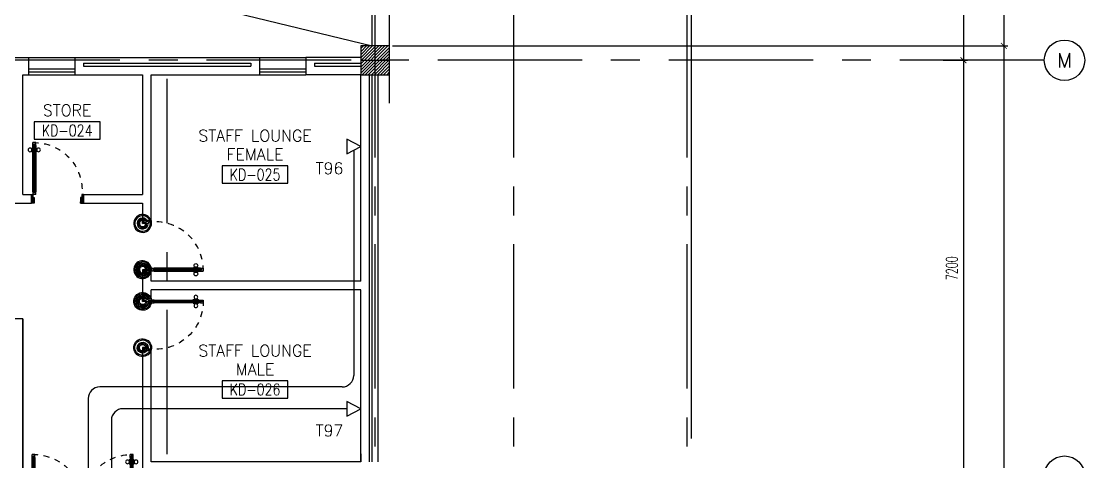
# Model space of a CAD drawing. Extents: x 0.8 to 94.1, y -6.1 to 84.2.
# Drawn here: x 75.67 to 94.08, y 64.74 to 72.36 of the extents above; entities that cross this region are included whole.
import ezdxf
from ezdxf.enums import TextEntityAlignment as Align

# ---------------------------------------------------------------- set-up
doc = ezdxf.new("R2010")
doc.units = 0
doc.header["$MEASUREMENT"] = 0
doc.header["$PDMODE"] = 3
doc.header["$PDSIZE"] = 0.1
doc.linetypes.add('CENTERX2', pattern=[4, 2.5, -0.5, 0.5, -0.5])
doc.linetypes.add('HIDDEN', pattern=[0.375, 0.25, -0.125])
doc.layers.get('0').update_dxf_attribs({"color": 11, "linetype": 'CONTINUOUS'})
doc.layers.get('DEFPOINTS').update_dxf_attribs({"color": 11, "linetype": 'CONTINUOUS'})
for name, color, linetype in [('AX-CR', 11, 'CONTINUOUS'), ('AX-DIM', 11, 'CONTINUOUS'), ('AX-TXT', 11, 'CONTINUOUS'), ('AXES', 11, 'CENTERX2'), ('COL', 11, 'CONTINUOUS'), ('DOOR', 11, 'CONTINUOUS'), ('DOOR-DIM', 11, 'CONTINUOUS'), ('E-TEL', 4, 'CONTINUOUS'), ('E-TEXT', 2, 'CONTINUOUS'), ('E-WIRE', 4, 'CONTINUOUS'), ('HAT', 11, 'CONTINUOUS'), ('INSUL', 11, 'CONTINUOUS'), ('RM-BOX', 11, 'CONTINUOUS'), ('RM-NAME', 11, 'CONTINUOUS'), ('RM-NO', 11, 'CONTINUOUS'), ('SLOPE', 11, 'CONTINUOUS'), ('STR', 11, 'CONTINUOUS'), ('WALL', 11, 'CONTINUOUS'), ('WIN', 11, 'CONTINUOUS')]:
    doc.layers.add(name, color=color, linetype=linetype)
doc.styles.add('ROMANS', font='ROMANS.shx', dxfattribs={"width": 0.6})
doc.styles.get("Standard").update_dxf_attribs({"font": 'TXT.shx'})
doc.dimstyles.new('STANDARD in', dxfattribs={"dimtxt": 0.2, "dimasz": 0.1, "dimexe": 0.07, "dimexo": 0.05, "dimgap": 0.1, "dimtad": 1, "dimdec": 0, "dimlfac": 1000, "dimzin": 0, "dimdsep": 46, "dimtxsty": 'ROMANS', "dimblk": 'ARCHTICK', "dimcen": 0.05, "dimdle": 0.05, "dimclrd": 7, "dimclre": 7, "dimclrt": 2, "dimadec": 0, "dimazin": 0, "dimtfac": 1, "dimtdec": 0, "dimtmove": 2, "dimatfit": 3, "dimldrblk": 'ARCHTICK', "dimfxl": 0, "dimtolj": 1, "dimtzin": 0, "dimarcsym": 0})

# ---------------------------------------------------------------- blocks, each defined once
blk = doc.blocks.new('_ARCHTICK')
at = {"color": 0, "linetype": 'ByBlock', "const_width": 0.15}
blk.add_lwpolyline([(-0.5, -0.5), (0.5, 0.5)], dxfattribs=at)
blk = doc.blocks.new('*D195')
at = {"layer": 'AX-DIM', "color": 7, "lineweight": -2}
for p, q in [((92.679, 71.989), (92.679, 12.569)), ((82.097, 71.939), (92.749, 71.939)), ((82.097, 12.619), (92.749, 12.619))]:
    blk.add_line(p, q, dxfattribs=at)
at = {"layer": 'DEFPOINTS', "color": 0}
for p in [(82.047, 71.939), (82.047, 12.619), (92.679, 12.619)]:
    blk.add_point(p, dxfattribs=at)
at = {"layer": 'AX-DIM', "color": 7, "lineweight": -2, "xscale": 0.1, "yscale": 0.1, "zscale": 0.1}
for p, rotation in [((92.679, 71.939), 90), ((92.679, 12.619), 270)]:
    blk.add_blockref('_ARCHTICK', p, dxfattribs=dict(at, rotation=rotation))
at = {"layer": 'AX-DIM', "color": 2, "insert": (92.479, 42.279), "char_height": 0.2, "attachment_point": 5, "rotation": 90, "style": 'ROMANS'}
blk.add_mtext('\\A1;59320', dxfattribs=at)
blk = doc.blocks.new('*D194')
at = {"layer": 'AX-DIM', "color": 7, "lineweight": -2}
for p, q in [((91.629, 71.689), (92.049, 71.689)), ((91.979, 71.739), (91.979, 64.439)), ((91.629, 64.489), (92.049, 64.489))]:
    blk.add_line(p, q, dxfattribs=at)
at = {"layer": 'DEFPOINTS', "color": 0}
for p in [(91.579, 71.689), (91.579, 64.489), (91.979, 64.489)]:
    blk.add_point(p, dxfattribs=at)
at = {"layer": 'AX-DIM', "color": 7, "lineweight": -2, "xscale": 0.1, "yscale": 0.1, "zscale": 0.1}
for p, rotation in [((91.979, 71.689), 90), ((91.979, 64.489), 270)]:
    blk.add_blockref('_ARCHTICK', p, dxfattribs=dict(at, rotation=rotation))
at = {"layer": 'AX-DIM', "color": 2, "insert": (91.779, 68.089), "char_height": 0.2, "attachment_point": 5, "rotation": 90, "style": 'ROMANS'}
blk.add_mtext('\\A1;7200', dxfattribs=at)
blk = doc.blocks.new('A$C272A55A0')
at = {"layer": 'DOOR', "color": 0, "linetype": 'ByBlock'}
for p, q in [((0, 900), (0, 1050)), ((50, 1050), (0, 1050)), ((25, 950), (50, 950)), ((25, 900), (25, 950)), ((50, 950), (50, 1050)), ((1750, 950), (1750, 1050)), ((1750, 1050), (1800, 1050)), ((1775, 950), (1750, 950)), ((1775, 900), (1775, 950)), ((1800, 1050), (1800, 900)), ((0, 900), (25, 900)), ((75, 900), (25, 900)), ((25, 850), (25, 900)), ((42, 850), (25, 850)), ((58, 870), (42, 870)), ((42, 870), (42, 850)), ((58, 850), (58, 870)), ((75, 850), (58, 850)), ((75, 900), (75, 850)), ((1725, 900), (1775, 900)), ((1725, 900), (1725, 850)), ((1725, 850), (1742, 850)), ((1742, 870), (1758, 870)), ((1742, 850), (1742, 870)), ((1758, 870), (1758, 850)), ((1758, 850), (1775, 850)), ((1800, 900), (1775, 900)), ((1775, 850), (1775, 900)), ((25, 50), (42, 50)), ((25, 50), (25, 0)), ((25, 0), (75, 0)), ((75, 0), (25, 0)), ((42, 50), (42, 30)), ((42, 30), (58, 30)), ((58, 50), (75, 50)), ((58, 50), (58, 30)), ((75, 50), (75, 0)), ((1718, 160), (1709, 160)), ((1709, 95), (1709, 160)), ((1718, 95), (1709, 95)), ((1725, 173), (1718, 173)), ((1718, 173), (1718, 83)), ((1718, 95), (1718, 160)), ((1725, 83), (1718, 83)), ((1742, 50), (1725, 50)), ((1725, 50), (1725, 0)), ((1775, 0), (1725, 0)), ((1725, 0), (1775, 0)), ((1742, 50), (1742, 30)), ((1758, 30), (1742, 30)), ((1775, 50), (1758, 50)), ((1758, 50), (1758, 30)), ((1775, 173), (1782, 173)), ((1775, 83), (1782, 83)), ((1775, 50), (1775, 0)), ((1782, 173), (1782, 83)), ((1782, 160), (1791, 160)), ((1782, 95), (1782, 160)), ((1782, 95), (1791, 95)), ((1791, 95), (1791, 160))]:
    blk.add_line(p, q, dxfattribs=at)
at = {"layer": 'DOOR', "color": 9, "linetype": 'ByBlock'}
for p, q in [((50, 1050), (0, 1010)), ((50, 1050), (0, 937)), ((50, 1050), (37, 950)), ((1750, 1050), (1800, 1010)), ((1750, 1050), (1800, 937)), ((1750, 1050), (1763, 950))]:
    blk.add_line(p, q, dxfattribs=at)
at = {"layer": 'DOOR', "linetype": 'ByBlock'}
for p, q in [((25, 850), (25, 50)), ((42, 850), (42, 50)), ((58, 850), (58, 50)), ((75, 50), (75, 850)), ((1725, 50), (1725, 850)), ((1742, 850), (1742, 50)), ((1758, 850), (1758, 50)), ((1775, 850), (1775, 50))]:
    blk.add_line(p, q, dxfattribs=at)
at = {"layer": 'DOOR', "color": 0, "linetype": 'ByBlock'}
for centre in [(1676, 128), (1824, 128)]:
    blk.add_circle(centre, 32.4, dxfattribs=at)
at = {"layer": 'DOOR', "color": 9, "linetype": 'ByBlock'}
for centre, radius, start, end in [((50, 1050), 54.4, 203.2074, 270), ((50, 1050), 74.4, 227.7764, 270), ((50, 1050), 94.4, 238.0182, 270), ((50, 1050), 114, 244.0838, 257.3774), ((50, 1050), 134, 248.1598, 259.28), ((50, 1050), 34.4, 180, 270), ((50, 1050), 14.4, 180, 270), ((1750, 1050), 14.4, 270, 0), ((1750, 1050), 34.4, 270, 0), ((1750, 1050), 54.4, 270, 336.7926), ((1750, 1050), 74.4, 270, 312.2236), ((1750, 1050), 94.4, 270, 301.9818), ((1750, 1050), 114, 282.6226, 295.9162), ((1750, 1050), 134, 280.72, 291.8402), ((50, 1050), 154, 251.1053, 256.2858), ((1750, 1050), 154, 283.7142, 288.8947)]:
    blk.add_arc(centre, radius, start, end, dxfattribs=at)
at = {"layer": 'DOOR', "linetype": 'HIDDEN', "ltscale": 0.5}
for centre, start, end in [((50, 851), 268.3174, 3.2965), ((1750, 851), 176.7035, 271.6826)]:
    blk.add_arc(centre, 851, start, end, dxfattribs=at)
at = {"layer": 'WALL', "linetype": 'ByBlock'}
blk.add_line((1800, 900), (1800, 1050), dxfattribs=at)
blk = doc.blocks.new('AXR')
at = {"layer": 'AX-CR'}
blk.add_circle((350, 0), 350, dxfattribs=at)
at = {"layer": 'AX-TXT', "style": 'ROMANS'}
blk.add_attdef('AX', text='', height=250, dxfattribs=at).set_placement((350, 0), align=Align.MIDDLE)
blk = doc.blocks.new('*D182')
at = {"layer": 'AX-DIM', "color": 7, "linetype": 'ByBlock', "lineweight": -2}
for p, q in [((84.837, 81.964), (92.749, 81.964)), ((92.679, 82.014), (92.679, 71.889)), ((92.029, 71.939), (92.749, 71.939))]:
    blk.add_line(p, q, dxfattribs=at)
at = {"layer": 'DEFPOINTS', "color": 0, "linetype": 'ByBlock'}
for p in [(84.787, 81.964), (91.979, 71.939), (92.679, 71.939)]:
    blk.add_point(p, dxfattribs=at)
at = {"layer": 'AX-DIM', "color": 7, "linetype": 'ByBlock', "lineweight": -2, "xscale": 0.1, "yscale": 0.1, "zscale": 0.1}
for p, rotation in [((92.679, 81.964), 90), ((92.679, 71.939), 270)]:
    blk.add_blockref('_ARCHTICK', p, dxfattribs=dict(at, rotation=rotation))
at = {"layer": 'AX-DIM', "color": 2, "linetype": 'ByBlock', "insert": (92.479, 76.952), "char_height": 0.2, "attachment_point": 5, "rotation": 90, "style": 'ROMANS'}
blk.add_mtext('\\A1;10025', dxfattribs=at)
blk = doc.blocks.new('*X96')
at = {"color": 0}
for p, q in [((253129, 69528), (253601, 70001)), ((253129, 69581), (253548, 70001)), ((253129, 69634), (253495, 70001)), ((253129, 69687), (253442, 70001)), ((253129, 69740), (253389, 70001)), ((253129, 69793), (253336, 70001)), ((253129, 69846), (253283, 70001)), ((253129, 69900), (253230, 70001)), ((253129, 69953), (253177, 70001)), ((253154, 69501), (253629, 69975)), ((253207, 69501), (253629, 69922)), ((253260, 69501), (253629, 69869)), ((253313, 69501), (253629, 69816)), ((253366, 69501), (253629, 69763)), ((253419, 69501), (253629, 69710)), ((253473, 69501), (253629, 69657)), ((253526, 69501), (253629, 69604)), ((253579, 69501), (253629, 69551))]:
    blk.add_line(p, q, dxfattribs=at)
blk = doc.blocks.new('*D179')
at = {"layer": 'AX-DIM', "color": 7, "lineweight": -2}
for p, q in [((91.629, 74.089), (92.049, 74.089)), ((91.979, 74.139), (91.979, 71.639)), ((91.629, 71.689), (92.049, 71.689))]:
    blk.add_line(p, q, dxfattribs=at)
at = {"layer": 'DEFPOINTS', "color": 0}
for p in [(91.579, 74.089), (91.579, 71.689), (91.979, 71.689)]:
    blk.add_point(p, dxfattribs=at)
at = {"layer": 'AX-DIM', "color": 7, "lineweight": -2, "xscale": 0.1, "yscale": 0.1, "zscale": 0.1}
for p, rotation in [((91.979, 74.089), 90), ((91.979, 71.689), 270)]:
    blk.add_blockref('_ARCHTICK', p, dxfattribs=dict(at, rotation=rotation))
at = {"layer": 'AX-DIM', "color": 2, "insert": (91.779, 72.889), "char_height": 0.2, "attachment_point": 5, "rotation": 90, "style": 'ROMANS'}
blk.add_mtext('\\A1;2400', dxfattribs=at)
blk = doc.blocks.new('*D138')
at = {"layer": 'AX-DIM', "color": 7, "lineweight": -2}
for p, q in [((81.997, 83.075), (87.322, 83.075)), ((82.047, 82.425), (82.047, 83.145)), ((87.272, 65.139), (87.272, 83.145))]:
    blk.add_line(p, q, dxfattribs=at)
at = {"layer": 'DEFPOINTS', "color": 0}
for p in [(87.272, 83.075), (82.047, 82.375), (87.272, 65.089)]:
    blk.add_point(p, dxfattribs=at)
at = {"layer": 'AX-DIM', "color": 7, "lineweight": -2, "xscale": 0.1, "yscale": 0.1, "zscale": 0.1, "rotation": 180}
blk.add_blockref('_ARCHTICK', (82.047, 83.075), dxfattribs=at)
at = {"layer": 'AX-DIM', "color": 7, "lineweight": -2, "xscale": 0.1, "yscale": 0.1, "zscale": 0.1}
blk.add_blockref('_ARCHTICK', (87.272, 83.075), dxfattribs=at)
at = {"layer": 'AX-DIM', "color": 2, "insert": (84.659, 83.275), "char_height": 0.2, "attachment_point": 5, "style": 'ROMANS'}
blk.add_mtext('\\A1;5225', dxfattribs=at)
blk = doc.blocks.new('*D137')
at = {"layer": 'AX-DIM', "color": 7, "lineweight": -2}
for p, q in [((7.307, 83.075), (82.097, 83.075)), ((7.357, 80.592), (7.357, 83.145)), ((82.047, 70.946), (82.047, 83.145))]:
    blk.add_line(p, q, dxfattribs=at)
at = {"layer": 'DEFPOINTS', "color": 0}
for p in [(82.047, 83.075), (7.357, 80.542), (82.047, 70.896)]:
    blk.add_point(p, dxfattribs=at)
at = {"layer": 'AX-DIM', "color": 7, "lineweight": -2, "xscale": 0.1, "yscale": 0.1, "zscale": 0.1, "rotation": 180}
blk.add_blockref('_ARCHTICK', (7.357, 83.075), dxfattribs=at)
at = {"layer": 'AX-DIM', "color": 7, "lineweight": -2, "xscale": 0.1, "yscale": 0.1, "zscale": 0.1}
blk.add_blockref('_ARCHTICK', (82.047, 83.075), dxfattribs=at)
at = {"layer": 'AX-DIM', "color": 2, "insert": (44.702, 83.275), "char_height": 0.2, "attachment_point": 5, "style": 'ROMANS'}
blk.add_mtext('\\A1;74690', dxfattribs=at)
blk = doc.blocks.new('DOOR90')
at = {"layer": 'DOOR', "color": 7, "linetype": 'ByBlock'}
for p, q in [((-150, 0), (0, 0)), ((-150, 0), (-150, -25)), ((0, -50), (-114, 0)), ((0, -50), (-40, 0)), ((0, -50), (0, 0)), ((-1000, -25), (-1050, -25)), ((-1050, -75), (-1050, -25)), ((-1050, -25), (-1050, -75)), ((-1000, -75), (-1050, -75)), ((-1000, -42), (-1020, -42)), ((-1020, -42), (-1020, -58)), ((-1000, -58), (-1020, -58)), ((-1000, -25), (-1000, -42)), ((-1000, -58), (-1000, -75)), ((-878, -18), (-968, -18)), ((-968, -25), (-968, -18)), ((-968, -75), (-968, -82)), ((-878, -82), (-968, -82)), ((-955, -9), (-890, -9)), ((-955, -18), (-955, -9)), ((-955, -18), (-890, -18)), ((-955, -82), (-890, -82)), ((-955, -82), (-955, -91)), ((-955, -91), (-890, -91)), ((-890, -18), (-890, -9)), ((-890, -82), (-890, -91)), ((-878, -25), (-878, -18)), ((-878, -75), (-878, -82)), ((-200, -25), (-150, -25)), ((-200, -42), (-200, -25)), ((-180, -42), (-200, -42)), ((-200, -58), (-180, -58)), ((-200, -75), (-200, -58)), ((-150, -75), (-200, -75)), ((-180, -58), (-180, -42)), ((-150, -25), (-100, -25)), ((-150, -75), (-150, -25)), ((-100, -25), (-100, -50)), ((0, -50), (-100, -37)), ((-100, -50), (0, -50)), ((-150, -875), (-100, -875)), ((-150, -900), (-150, -875)), ((-150, -900), (0, -900)), ((0, -900), (-150, -900)), ((0, -850), (-114, -900)), ((-100, -875), (-100, -850)), ((0, -850), (-100, -863)), ((-100, -850), (0, -850)), ((0, -850), (-40, -900)), ((0, -850), (0, -900))]:
    blk.add_line(p, q, dxfattribs=at)
at = {"layer": 'DOOR', "linetype": 'ByBlock'}
for p, q in [((-200, -25), (-1000, -25)), ((-200, -42), (-1000, -42)), ((-200, -58), (-1000, -58)), ((-1000, -75), (-200, -75))]:
    blk.add_line(p, q, dxfattribs=at)
at = {"layer": 'DOOR', "color": 7, "linetype": 'ByBlock'}
for centre in [(-923, 24), (-923, -124)]:
    blk.add_circle(centre, 32.4, dxfattribs=at)
for centre, radius, start, end in [((0, -50), 154, 161.1053, 166.2858), ((0, -50), 94.4, 148.0182, 180), ((0, -50), 134, 158.1598, 169.28), ((0, -50), 114, 154.0838, 167.3774), ((0, -50), 74.4, 137.7764, 180), ((0, -50), 54.4, 113.2074, 180), ((0, -50), 34.4, 90, 180), ((0, -50), 14.4, 90, 180), ((0, -850), 154, 193.7142, 198.8947), ((0, -850), 134, 190.72, 201.8402), ((0, -850), 94.4, 180, 211.9818), ((0, -850), 74.4, 180, 222.2236), ((0, -850), 54.4, 180, 246.7926), ((0, -850), 34.4, 180, 270), ((0, -850), 14.4, 180, 270)]:
    blk.add_arc(centre, radius, start, end, dxfattribs=at)
at = {"layer": 'DOOR', "linetype": 'HIDDEN', "ltscale": 0.5}
blk.add_arc((-222, -50), 828, 178.2701, 275.003, dxfattribs=at)
blk = doc.blocks.new('RM1')
at = {"layer": 'RM-BOX'}
blk.add_lwpolyline([(570, -200), (-570, -200), (-570, -500), (570, -500)], close=True, dxfattribs=at)
at = {"layer": 'RM-NAME', "style": 'ROMANS'}
for tag, p in [('ROOMNAME1', (0, 324)), ('ROOMNAME2', (0, 0))]:
    blk.add_attdef(tag, text='', height=200, dxfattribs=at).set_placement(p, align=Align.MIDDLE)
at = {"layer": 'RM-NO', "style": 'ROMANS', "width": 0.8}
blk.add_attdef('ROOMNO', text='', height=200, dxfattribs=at).set_placement((0, -350), align=Align.MIDDLE)

msp = doc.modelspace()

# ---------------------------------------------------------------- linework, layer by layer
at = {"layer": 'AX-DIM'}
msp.add_line((81.5467, 71.6893), (82.0467, 71.6893), dxfattribs=at)
at = {"layer": 'AXES'}
for p, q in [((81.7967, 6.005), (81.7967, 83.5441)), ((84.1967, 6.005), (84.1967, 83.5441)), ((87.1967, 6.005), (87.1967, 83.5441)), ((93.3795, 71.6893), (23.5567, 71.6893)), ((78.1967, 12.8693), (78.1967, 71.6893))]:
    msp.add_line(p, q, dxfattribs=at)
at = {"layer": 'COL'}
msp.add_lwpolyline([(82.0467, 71.4393), (82.0467, 71.9393), (81.5467, 71.9393), (81.5467, 71.4393)], close=True, dxfattribs=at)
at = {"layer": 'E-TEL', "color": 4}
for points in [[(81.3045, 70.3234), (81.3045, 70.0709), (81.5467, 70.1972), (81.5467, 70.1972)], [(81.3045, 65.7829), (81.3045, 65.5304), (81.5467, 65.6567), (81.5467, 65.6567)]]:
    msp.add_lwpolyline(points, close=True, dxfattribs=at)
at = {"layer": 'E-WIRE'}
for p, q in [((81.4256, 70.134), (81.4256, 66.2337)), ((81.2256, 66.0337), (77.0314, 66.0337)), ((76.8314, 65.8337), (76.8314, 51.935)), ((81.3045, 65.6567), (77.4314, 65.6567)), ((77.2314, 65.4567), (77.2314, 51.7877))]:
    msp.add_line(p, q, dxfattribs=at)
msp.add_lwpolyline([(82.0467, 71.9393), (81.5467, 71.9393), (81.5467, 71.4393), (82.0467, 71.4393)], close=True, dxfattribs=at)
for centre, start, end in [((81.2256, 66.2337), 270, 0), ((77.0314, 65.8337), 90, 180), ((77.4314, 65.4567), 90, 180)]:
    msp.add_arc(centre, 0.2, start, end, dxfattribs=at)
at = {"layer": 'INSUL'}
for p, q in [((76.7467, 71.6393), (76.7467, 71.5893)), ((76.7467, 71.6393), (79.6467, 71.6393)), ((79.6467, 71.6393), (79.6467, 71.5893)), ((80.7467, 71.6393), (81.5467, 71.6393)), ((80.7467, 71.6393), (80.7467, 71.5893)), ((76.7467, 71.5893), (79.6467, 71.5893)), ((80.7467, 71.5893), (81.5467, 71.5893)), ((81.6967, 64.7393), (81.6967, 71.4393)), ((81.7467, 64.7393), (81.7467, 71.4393))]:
    msp.add_line(p, q, dxfattribs=at)
at = {"layer": 'SLOPE', "color": 5}
msp.add_line((74.8467, 73.6143), (81.7467, 71.9393), dxfattribs=at)
at = {"layer": 'STR'}
msp.add_line((81.7467, 71.9393), (81.7467, 75.2893), dxfattribs=at)
at = {"layer": 'WALL'}
for p, q in [((74.8467, 71.7393), (75.7967, 71.7393)), ((75.7967, 71.7393), (75.7967, 71.4393)), ((76.5967, 71.7393), (76.5967, 71.4393)), ((76.5967, 71.7393), (79.7967, 71.7393)), ((79.7967, 71.7393), (79.7967, 71.4393)), ((80.5967, 71.7393), (80.5967, 71.4393)), ((81.5467, 71.7393), (80.5967, 71.7393)), ((75.6967, 69.3643), (75.6967, 71.4393)), ((75.6967, 71.4393), (75.7967, 71.4393)), ((76.5967, 71.4393), (77.7717, 71.4393)), ((77.7717, 71.4393), (77.7717, 69.3643)), ((77.9217, 68.9143), (77.9217, 71.4393)), ((77.9217, 71.4393), (79.7967, 71.4393)), ((81.5467, 71.4393), (80.5967, 71.4393)), ((81.5467, 67.8643), (81.5467, 71.4393)), ((81.8467, 64.7393), (81.8467, 71.4393)), ((75.3967, 69.2143), (75.8467, 69.2143)), ((75.6967, 69.3643), (75.8467, 69.3643)), ((75.8467, 69.2143), (75.8467, 69.3643)), ((76.7467, 69.2143), (76.7467, 69.3643)), ((76.7467, 69.3643), (77.7717, 69.3643)), ((76.7467, 69.2143), (77.7717, 69.2143)), ((77.7717, 69.2143), (77.7717, 68.9143)), ((77.9217, 68.9143), (77.7717, 68.9143)), ((77.9217, 68.0143), (77.7717, 68.0143)), ((77.7717, 68.0143), (77.7717, 67.5643)), ((77.9217, 67.8643), (77.9217, 68.0143)), ((81.5467, 67.8643), (77.9217, 67.8643)), ((77.9217, 67.5643), (77.7717, 67.5643)), ((81.5467, 67.7143), (77.9217, 67.7143)), ((77.9217, 67.5643), (77.9217, 67.7143)), ((81.5467, 64.7393), (81.5467, 67.7143)), ((75.6967, 67.2143), (71.8717, 67.2143)), ((75.6967, 67.2143), (75.6967, 63.9643)), ((75.6967, 63.9643), (75.6967, 67.2143)), ((77.9217, 66.6643), (77.7717, 66.6643)), ((77.7717, 66.6643), (77.7717, 63.9643)), ((77.9217, 64.7393), (77.9217, 66.6643)), ((81.5467, 64.8768), (81.5467, 64.7393)), ((81.5467, 64.7393), (77.9217, 64.7393))]:
    msp.add_line(p, q, dxfattribs=at)
at = {"layer": 'WIN'}
for p, q in [((75.7967, 71.7393), (76.5967, 71.7393)), ((79.7967, 71.7393), (80.5967, 71.7393)), ((75.7967, 71.5393), (76.5967, 71.5393)), ((75.7967, 71.4893), (76.5967, 71.4893)), ((75.7967, 71.4393), (76.5967, 71.4393)), ((79.7967, 71.5393), (80.5967, 71.5393)), ((79.7967, 71.4893), (80.5967, 71.4893)), ((79.7967, 71.4393), (80.5967, 71.4393))]:
    msp.add_line(p, q, dxfattribs=at)

# ---------------------------------------------------------------- block references
at = {"layer": 'AXES', "xscale": 0.001000000047497451, "yscale": 0.0009999999892897904, "zscale": 0.001}
for p, values in [((93.3795, 71.6893), {'AX': 'M'}), ((93.3795, 64.4893), {'AX': 'L'})]:
    msp.add_blockref('AXR', p, dxfattribs=at).add_auto_attribs(values)
at = {"layer": 'DOOR', "color": 0, "xscale": -0.001000000047497451, "yscale": 0.0009999999892897904, "zscale": 0.001, "rotation": 180}
msp.add_blockref('A$C272A55A0', (75.8342, 64.8647), dxfattribs=at)
at = {"layer": 'DOOR-DIM', "yscale": 0.0009999999892897904, "zscale": 0.001}
for p, xscale, rotation in [((75.8467, 69.2143), -0.0009999999892897904, 90), ((77.7717, 68.0144), 0.001000000047497451, 180)]:
    msp.add_blockref('DOOR90', p, dxfattribs=dict(at, xscale=xscale, rotation=rotation))
at = {"layer": 'DOOR-DIM', "xscale": -0.001000000047497451, "yscale": 0.0009999999892897904, "zscale": 0.001}
msp.add_blockref('DOOR90', (77.7717, 67.5643), dxfattribs=at)
at = {"layer": 'HAT', "xscale": 0.001000000047497451, "yscale": 0.0009999999892897904, "zscale": 0.001}
msp.add_blockref('*X96', (-171.5819, 1.9383), dxfattribs=at)
at = {"layer": 'RM-NAME', "xscale": 0.001000000047497451, "yscale": 0.0009999999892897904, "zscale": 0.001}
for p, values in [((76.4655, 70.8235), {'ROOMNO': 'KD-024', 'ROOMNAME2': 'STORE'}), ((79.7183, 70.0599), {'ROOMNO': 'KD-025', 'ROOMNAME2': 'FEMALE', 'ROOMNAME1': 'STAFF LOUNGE'}), ((79.7183, 66.3392), {'ROOMNO': 'KD-026', 'ROOMNAME2': 'MALE', 'ROOMNAME1': 'STAFF LOUNGE'})]:
    msp.add_blockref('RM1', p, dxfattribs=at).add_auto_attribs(values)

# ---------------------------------------------------------------- texts
at = {"layer": 'E-TEXT', "color": 4}
for s, p in [('T96', (80.7675, 69.7197)), ('T97', (80.7675, 65.1792))]:
    msp.add_text(s, height=0.2, dxfattribs=at).set_placement(p)

# ---------------------------------------------------------------- dimensions: what is measured, and where the dimension line sits
at = {"layer": 'AX-DIM'}
for base, p1, p2, picture, middle in [((82.0467, 83.0748), (7.3567, 80.5422), (82.0467, 70.8964), '*D137', (44.7017, 83.2748)), ((87.2717, 83.0748), (82.0467, 82.3748), (87.2717, 65.0888), '*D138', (84.6592, 83.2748))]:
    dim = msp.add_linear_dim(base=base, p1=p1, p2=p2, dimstyle='STANDARD in', dxfattribs=at)
    dim.commit()
    dim.dimension.update_dxf_attribs({"geometry": picture, "text_midpoint": middle})
at = {"layer": 'AX-DIM', "linetype": 'ByBlock'}
dim = msp.add_linear_dim(base=(92.6795, 71.9393), p1=(84.7865, 81.9643), p2=(91.9795, 71.9393), angle=270, dimstyle='STANDARD in', dxfattribs=at)
dim.commit()
dim.dimension.update_dxf_attribs({"geometry": '*D182', "text_midpoint": (92.4795, 76.9518)})
at = {"layer": 'AX-DIM', "color": 6}
for base, p1, p2, picture, middle in [((91.9795, 71.6893), (91.5795, 74.0893), (91.5795, 71.6893), '*D179', (91.7795, 72.8893)), ((91.9795, 64.4893), (91.5795, 71.6893), (91.5795, 64.4893), '*D194', (91.7795, 68.0893))]:
    dim = msp.add_linear_dim(base=base, p1=p1, p2=p2, angle=270, dimstyle='STANDARD in', dxfattribs=at)
    dim.commit()
    dim.dimension.update_dxf_attribs({"geometry": picture, "text_midpoint": middle})
at = {"layer": 'AX-DIM'}
dim = msp.add_linear_dim(base=(92.6795, 12.6193), p1=(82.0467, 71.9393), p2=(82.0467, 12.6193), angle=270, dimstyle='STANDARD in', dxfattribs=at)
dim.commit()
dim.dimension.update_dxf_attribs({"geometry": '*D195', "text_midpoint": (92.4795, 42.2793)})

doc.saveas('drawing.dxf')
